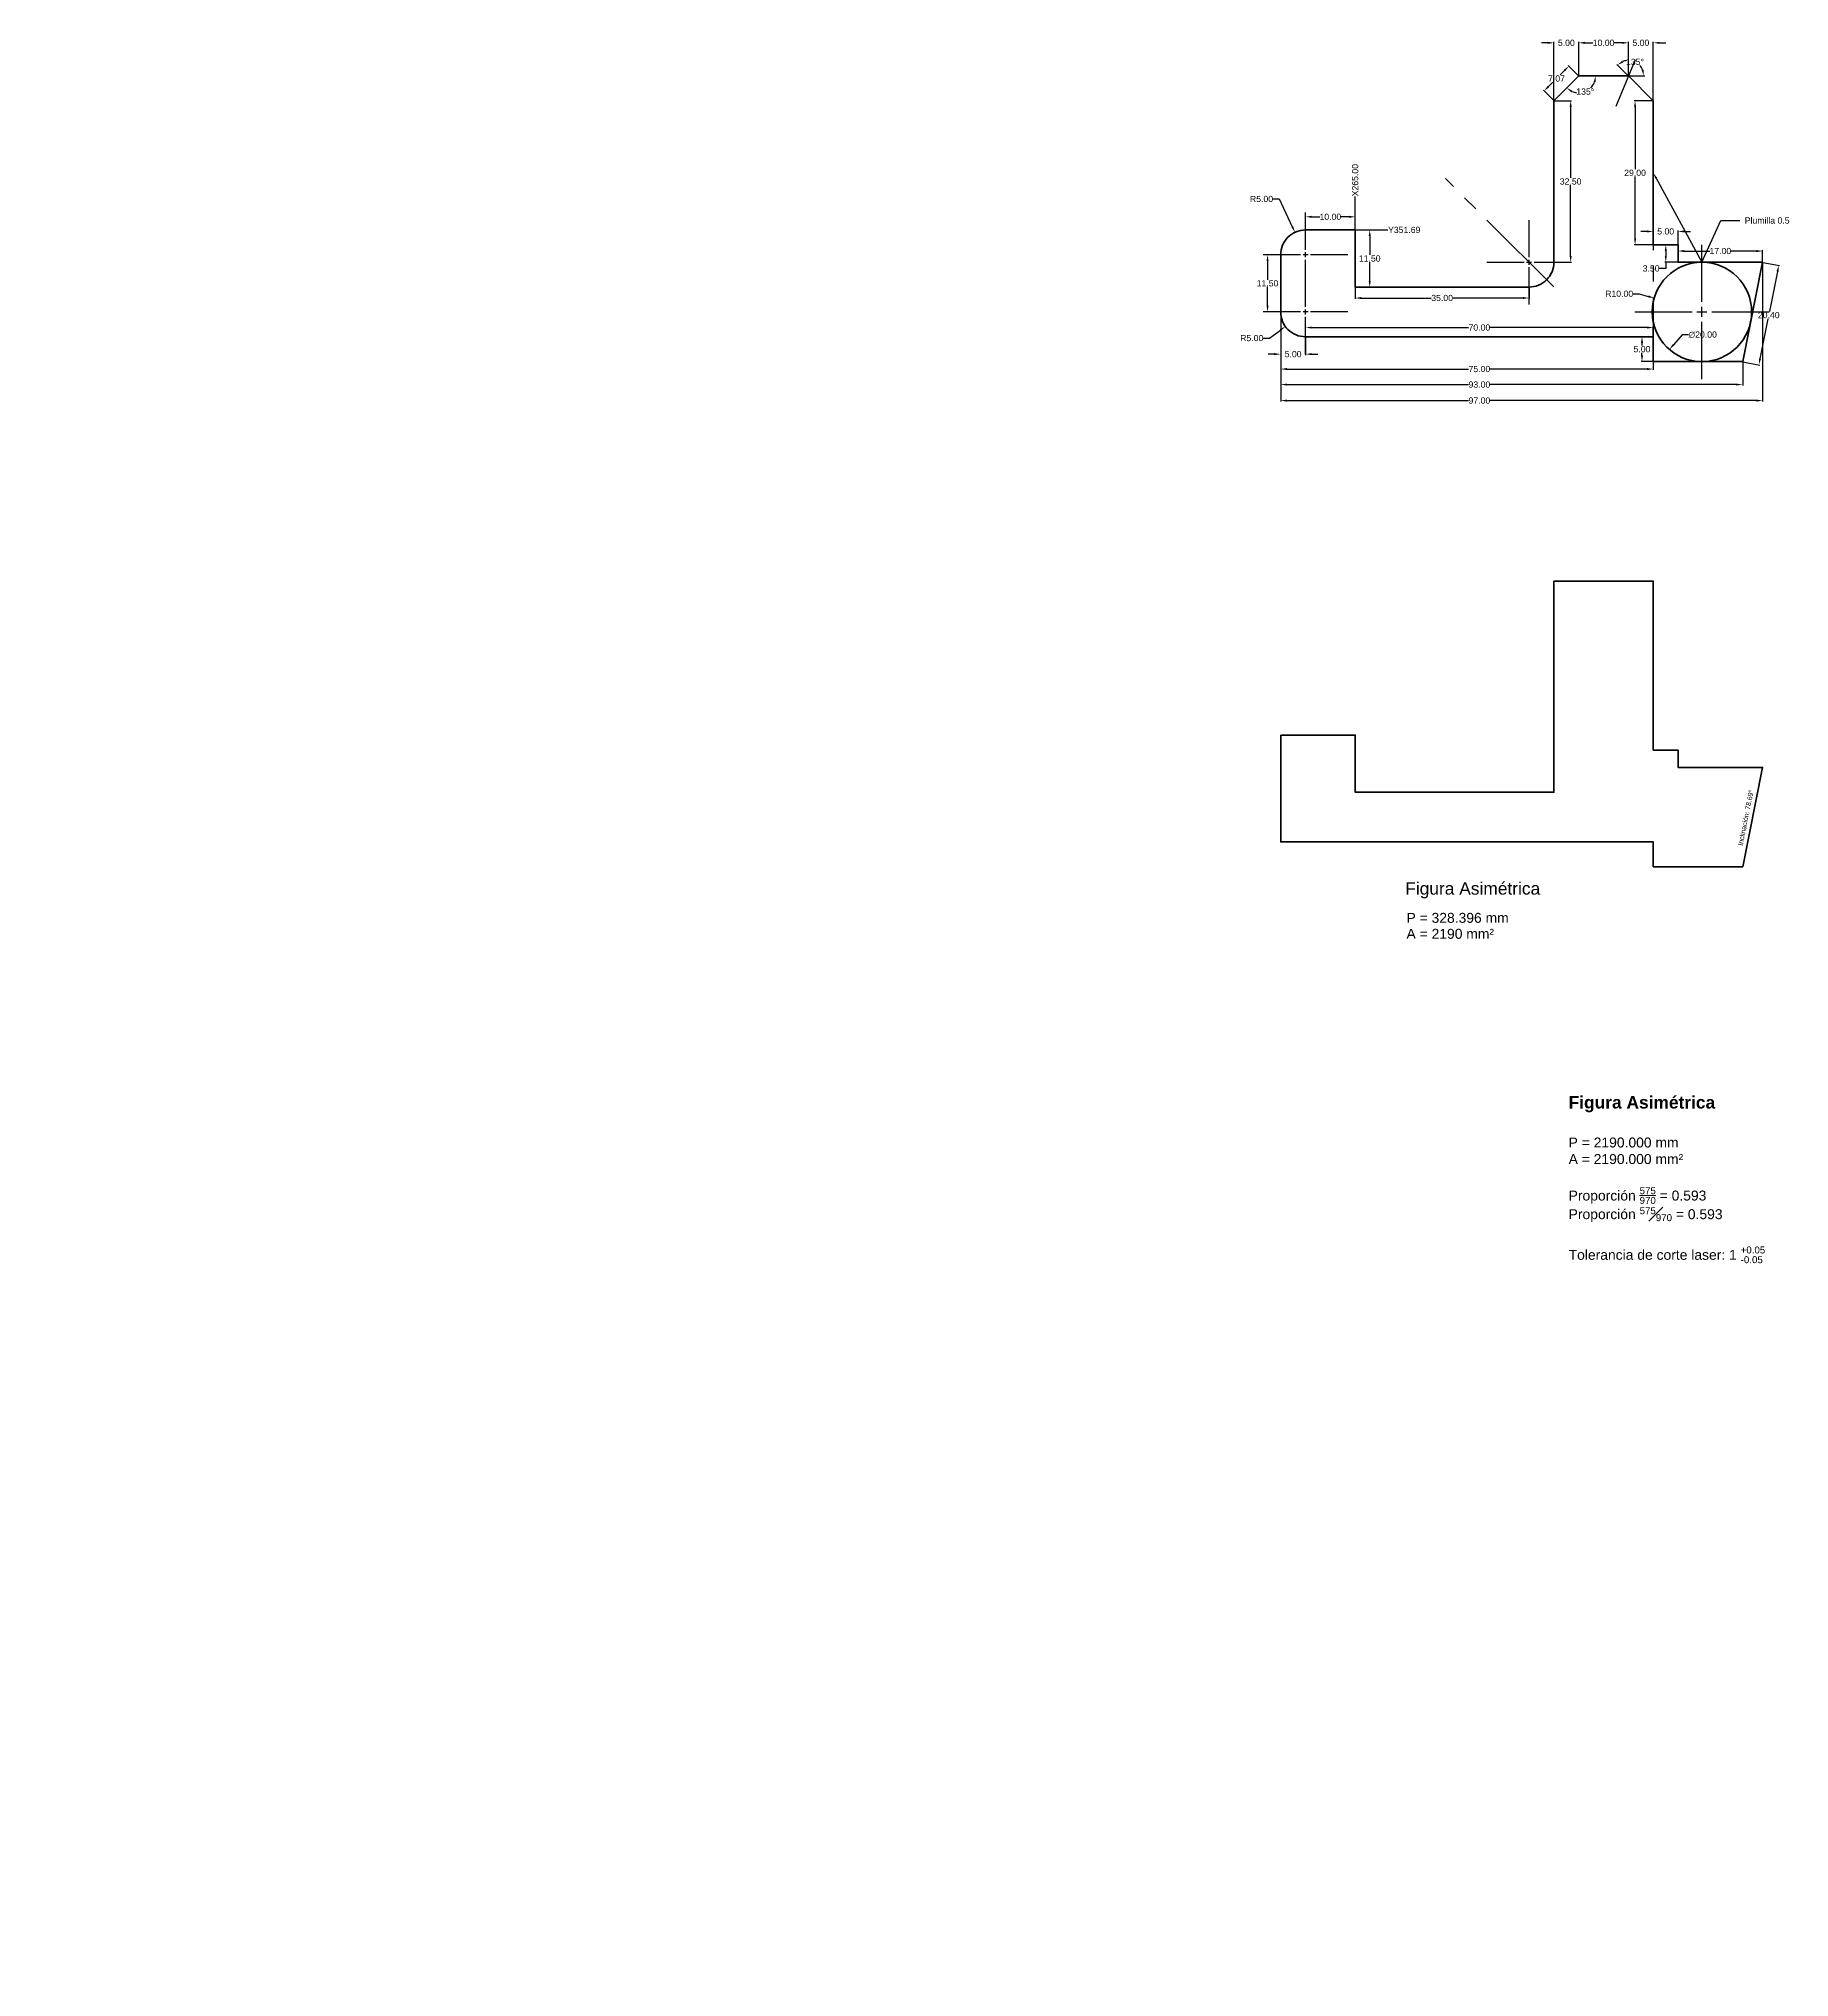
# Model space of a CAD drawing. Header units: millimetres. Extents: x 0 to 605, y 0 to 390.
# Drawn here: x 0 to 352.4, y 0 to 390.2 of the extents above; entities that cross this region are included whole.
import ezdxf
from ezdxf import colors
from ezdxf.entities.mleader import LeaderData, LeaderLine
from ezdxf.math import Vec2, Vec3

# ---------------------------------------------------------------- set-up
doc = ezdxf.new("R2010")
doc.units = ezdxf.units.MM
doc.linetypes.add('CENTER2', pattern=[28.575, 19.05, -3.175, 3.175, -3.175])
doc.layers.add('0-Dimension', color=92, linetype='Continuous')
doc.layers.add('0-Object', color=7, linetype='Continuous', lineweight=60)
doc.layers.add('0-Text', color=4, linetype='Continuous', lineweight=20)
doc.styles.add('Annotative', font='arial.ttf')
doc.styles.add('DACP - Arial 2.5mm', font='arial.ttf', dxfattribs={"height": 2.5})
doc.styles.get("Standard").update_dxf_attribs({"font": 'arial.ttf'})
doc.dimstyles.new('DAPC - Standard', dxfattribs={"dimtxt": 1.25, "dimasz": 1.25, "dimexe": 0.18, "dimexo": 0.0625, "dimgap": 0.09, "dimtad": 0, "dimtih": 1, "dimtoh": 1, "dimzin": 0, "dimdsep": 46, "dimtxsty": 'Standard', "dimcen": 0.09, "dimadec": 0, "dimazin": 0, "dimtfac": 1, "dimtofl": 0, "dimtmove": 0, "dimatfit": 3, "dimfxl": 1, "dimtolj": 1, "dimtzin": 0, "dimarcsym": 0})

# ---------------------------------------------------------------- blocks, each defined once
blk = doc.blocks.new('*D4')
at = {"layer": '0-Dimension', "color": 0, "lineweight": -2, "transparency": 16777216}
for p, q in [((265, 340.12), (265, 337.81)), ((300, 340.12), (300, 337.81)), ((266.25, 337.99), (280.3, 337.99)), ((298.75, 337.99), (284.7, 337.99))]:
    blk.add_line(p, q, dxfattribs=at)
at = {"layer": '0-Dimension', "color": 0, "transparency": 16777216}
for points in [[(266.25, 338.2), (266.25, 337.78), (265, 337.99)], [(298.75, 338.2), (298.75, 337.78), (300, 337.99)]]:
    blk.add_solid(points, dxfattribs=at)
at = {"layer": 'Defpoints', "color": 0, "transparency": 16777216}
for p in [(265, 340.19), (300, 340.19), (300, 337.99)]:
    blk.add_point(p, dxfattribs=at)
at = {"layer": '0-Dimension', "color": 0, "transparency": 16777216, "insert": (282.5, 337.99), "char_height": 1.25, "attachment_point": 5}
blk.add_mtext('\\A1;35.00', dxfattribs=at)
blk = doc.blocks.new('*D5')
at = {"layer": '0-Dimension', "color": 0, "lineweight": -2, "transparency": 16777216}
for p, q in [((255, 330.25), (255, 332.22)), ((256.25, 332.04), (287.81, 332.04)), ((323.75, 332.04), (292.19, 332.04)), ((325, 330.25), (325, 332.22))]:
    blk.add_line(p, q, dxfattribs=at)
at = {"layer": '0-Dimension', "color": 0, "transparency": 16777216}
for points in [[(256.25, 332.25), (256.25, 331.84), (255, 332.04)], [(323.75, 332.25), (323.75, 331.84), (325, 332.04)]]:
    blk.add_solid(points, dxfattribs=at)
at = {"layer": 'Defpoints', "color": 0, "transparency": 16777216}
for p in [(255, 332.04), (255, 330.19), (325, 330.19)]:
    blk.add_point(p, dxfattribs=at)
at = {"layer": '0-Dimension', "color": 0, "transparency": 16777216, "insert": (290, 332.04), "char_height": 1.25, "attachment_point": 5}
blk.add_mtext('\\A1;70.00', dxfattribs=at)
blk = doc.blocks.new('*D6')
at = {"layer": '0-Dimension', "color": 0, "lineweight": -2, "transparency": 16777216}
for p, q in [((324.94, 330.19), (322.55, 330.19)), ((322.73, 328.94), (322.73, 328.41)), ((324.94, 325.19), (322.55, 325.19)), ((322.73, 326.44), (322.73, 326.96))]:
    blk.add_line(p, q, dxfattribs=at)
at = {"layer": '0-Dimension', "color": 0, "transparency": 16777216}
for points in [[(322.52, 328.94), (322.94, 328.94), (322.73, 330.19)], [(322.52, 326.44), (322.94, 326.44), (322.73, 325.19)]]:
    blk.add_solid(points, dxfattribs=at)
at = {"layer": 'Defpoints', "color": 0, "transparency": 16777216}
for p in [(322.73, 330.19), (325, 330.19), (325, 325.19)]:
    blk.add_point(p, dxfattribs=at)
at = {"layer": '0-Dimension', "color": 0, "transparency": 16777216, "insert": (322.73, 327.69), "char_height": 1.25, "attachment_point": 5}
blk.add_mtext('\\A1;5.00', dxfattribs=at)
blk = doc.blocks.new('*D7')
at = {"layer": '0-Dimension', "color": 0, "lineweight": -2, "transparency": 16777216}
for p, q in [((265.06, 351.69), (268.1, 351.69)), ((267.92, 350.44), (267.92, 346.66)), ((267.92, 341.44), (267.92, 345.21)), ((265.06, 340.19), (268.1, 340.19))]:
    blk.add_line(p, q, dxfattribs=at)
at = {"layer": '0-Dimension', "color": 0, "transparency": 16777216}
for points in [[(267.71, 350.44), (268.13, 350.44), (267.92, 351.69)], [(267.71, 341.44), (268.13, 341.44), (267.92, 340.19)]]:
    blk.add_solid(points, dxfattribs=at)
at = {"layer": 'Defpoints', "color": 0, "transparency": 16777216}
for p in [(265, 351.69), (265, 340.19), (267.92, 340.19)]:
    blk.add_point(p, dxfattribs=at)
at = {"layer": '0-Dimension', "color": 0, "transparency": 16777216, "insert": (267.92, 345.94), "char_height": 1.25, "attachment_point": 5}
blk.add_mtext('\\A1;11.50', dxfattribs=at)
blk = doc.blocks.new('*D8')
at = {"layer": '0-Dimension', "color": 0, "lineweight": -2, "transparency": 16777216}
for p, q in [((255, 351.75), (255, 354.51)), ((256.25, 354.33), (257.86, 354.33)), ((263.75, 354.33), (262.14, 354.33)), ((265, 351.75), (265, 354.51))]:
    blk.add_line(p, q, dxfattribs=at)
at = {"layer": '0-Dimension', "color": 0, "transparency": 16777216}
for points in [[(256.25, 354.54), (256.25, 354.12), (255, 354.33)], [(263.75, 354.54), (263.75, 354.12), (265, 354.33)]]:
    blk.add_solid(points, dxfattribs=at)
at = {"layer": 'Defpoints', "color": 0, "transparency": 16777216}
for p in [(255, 351.69), (265, 354.33), (265, 351.69)]:
    blk.add_point(p, dxfattribs=at)
at = {"layer": '0-Dimension', "color": 0, "transparency": 16777216, "insert": (260, 354.33), "char_height": 1.25, "attachment_point": 5}
blk.add_mtext('\\A1;10.00', dxfattribs=at)
blk = doc.blocks.new('*D9')
at = {"layer": '0-Dimension', "color": 0, "lineweight": -2, "transparency": 16777216}
for p, q in [((305.06, 377.69), (308.55, 377.69)), ((308.37, 376.44), (308.37, 362.17)), ((308.37, 346.44), (308.37, 360.71)), ((305.06, 345.19), (308.55, 345.19))]:
    blk.add_line(p, q, dxfattribs=at)
at = {"layer": '0-Dimension', "color": 0, "transparency": 16777216}
for points in [[(308.17, 376.44), (308.58, 376.44), (308.37, 377.69)], [(308.17, 346.44), (308.58, 346.44), (308.37, 345.19)]]:
    blk.add_solid(points, dxfattribs=at)
at = {"layer": 'Defpoints', "color": 0, "transparency": 16777216}
for p in [(305, 377.69), (305, 345.19), (308.37, 345.19)]:
    blk.add_point(p, dxfattribs=at)
at = {"layer": '0-Dimension', "color": 0, "transparency": 16777216, "insert": (308.37, 361.44), "char_height": 1.25, "attachment_point": 5}
blk.add_mtext('\\A1;32.50', dxfattribs=at)
blk = doc.blocks.new('*D10')
at = {"layer": '0-Dimension', "color": 0, "lineweight": -2, "transparency": 16777216}
for p, q in [((324.94, 377.69), (321.16, 377.69)), ((321.34, 376.44), (321.34, 363.91)), ((321.34, 349.94), (321.34, 362.46)), ((324.94, 348.69), (321.16, 348.69))]:
    blk.add_line(p, q, dxfattribs=at)
at = {"layer": '0-Dimension', "color": 0, "transparency": 16777216}
for points in [[(321.14, 376.44), (321.55, 376.44), (321.34, 377.69)], [(321.14, 349.94), (321.55, 349.94), (321.34, 348.69)]]:
    blk.add_solid(points, dxfattribs=at)
at = {"layer": 'Defpoints', "color": 0, "transparency": 16777216}
for p in [(325, 377.69), (321.34, 348.69), (325, 348.69)]:
    blk.add_point(p, dxfattribs=at)
at = {"layer": '0-Dimension', "color": 0, "transparency": 16777216, "insert": (321.34, 363.19), "char_height": 1.25, "attachment_point": 5}
blk.add_mtext('\\A1;29.00', dxfattribs=at)
blk = doc.blocks.new('*D11')
at = {"layer": '0-Dimension', "color": 0, "lineweight": -2, "transparency": 16777216}
for p, q in [((323.75, 351.39), (322.5, 351.39)), ((325, 348.75), (325, 351.57)), ((330, 348.75), (330, 351.57)), ((331.25, 351.39), (332.5, 351.39))]:
    blk.add_line(p, q, dxfattribs=at)
at = {"layer": '0-Dimension', "color": 0, "transparency": 16777216}
for points in [[(323.75, 351.6), (323.75, 351.18), (325, 351.39)], [(331.25, 351.6), (331.25, 351.18), (330, 351.39)]]:
    blk.add_solid(points, dxfattribs=at)
at = {"layer": 'Defpoints', "color": 0, "transparency": 16777216}
for p in [(330, 351.39), (325, 348.69), (330, 348.69)]:
    blk.add_point(p, dxfattribs=at)
at = {"layer": '0-Dimension', "color": 0, "transparency": 16777216, "insert": (327.5, 351.39), "char_height": 1.25, "attachment_point": 5}
blk.add_mtext('\\A1;5.00', dxfattribs=at)
blk = doc.blocks.new('*D12')
at = {"layer": '0-Dimension', "color": 0, "lineweight": -2, "transparency": 16777216}
for p, q in [((329.94, 348.69), (327.35, 348.69)), ((327.53, 347.44), (327.53, 346.44)), ((327.53, 343.94), (326.28, 343.94)), ((329.94, 345.19), (327.35, 345.19)), ((327.53, 345.19), (327.53, 343.94))]:
    blk.add_line(p, q, dxfattribs=at)
at = {"layer": '0-Dimension', "color": 0, "transparency": 16777216}
for points in [[(327.32, 347.44), (327.73, 347.44), (327.53, 348.69)], [(327.32, 346.44), (327.73, 346.44), (327.53, 345.19)]]:
    blk.add_solid(points, dxfattribs=at)
at = {"layer": 'Defpoints', "color": 0, "transparency": 16777216}
for p in [(330, 348.69), (327.53, 345.19), (330, 345.19)]:
    blk.add_point(p, dxfattribs=at)
at = {"layer": '0-Dimension', "color": 0, "transparency": 16777216, "insert": (324.57, 343.94), "char_height": 1.25, "attachment_point": 5}
blk.add_mtext('\\A1;3.50', dxfattribs=at)
blk = doc.blocks.new('*D13')
at = {"layer": '0-Dimension', "color": 0, "lineweight": -2, "transparency": 16777216}
for p, q in [((330, 345.25), (330, 347.62)), ((331.25, 347.44), (336.36, 347.44)), ((345.75, 347.44), (340.64, 347.44)), ((347, 345.25), (347, 347.62))]:
    blk.add_line(p, q, dxfattribs=at)
at = {"layer": '0-Dimension', "color": 0, "transparency": 16777216}
for points in [[(331.25, 347.65), (331.25, 347.23), (330, 347.44)], [(345.75, 347.65), (345.75, 347.23), (347, 347.44)]]:
    blk.add_solid(points, dxfattribs=at)
at = {"layer": 'Defpoints', "color": 0, "transparency": 16777216}
for p in [(347, 347.44), (330, 345.19), (347, 345.19)]:
    blk.add_point(p, dxfattribs=at)
at = {"layer": '0-Dimension', "color": 0, "transparency": 16777216, "insert": (338.5, 347.44), "char_height": 1.25, "attachment_point": 5}
blk.add_mtext('\\A1;17.00', dxfattribs=at)
blk = doc.blocks.new('*D17')
at = {"layer": '0-Dimension', "color": 0, "lineweight": -2, "transparency": 16777216}
for p, q in [((320.94, 338.84), (322.19, 338.84)), ((322.19, 338.84), (324, 338.32)), ((334.71, 335.19), (334.89, 335.19)), ((334.8, 335.1), (334.8, 335.28))]:
    blk.add_line(p, q, dxfattribs=at)
at = {"layer": '0-Dimension', "color": 0, "transparency": 16777216}
blk.add_solid([(324.05, 338.52), (323.94, 338.12), (325.2, 337.97)], dxfattribs=at)
at = {"layer": 'Defpoints', "color": 0, "transparency": 16777216}
for p in [(325.2, 337.97), (334.8, 335.19)]:
    blk.add_point(p, dxfattribs=at)
at = {"layer": '0-Dimension', "color": 0, "transparency": 16777216, "insert": (318.14, 338.84), "char_height": 1.25, "attachment_point": 5}
blk.add_mtext('\\A1;R10.00', dxfattribs=at)
blk = doc.blocks.new('*D19')
at = {"layer": '0-Dimension', "color": 0, "lineweight": -2, "transparency": 16777216}
for p, q in [((330.82, 330.6), (329.07, 328.58)), ((332.07, 330.6), (330.82, 330.6))]:
    blk.add_line(p, q, dxfattribs=at)
at = {"layer": '0-Dimension', "color": 0, "transparency": 16777216}
blk.add_solid([(328.91, 328.72), (329.22, 328.44), (328.25, 327.64)], dxfattribs=at)
at = {"layer": 'Defpoints', "color": 0, "transparency": 16777216}
for p in [(341.36, 342.74), (328.25, 327.64)]:
    blk.add_point(p, dxfattribs=at)
at = {"layer": '0-Dimension', "color": 0, "transparency": 16777216, "insert": (334.95, 330.6), "char_height": 1.25, "attachment_point": 5}
blk.add_mtext('\\A1;∅20.00', dxfattribs=at)
blk = doc.blocks.new('*D20')
at = {"layer": '0-Dimension', "color": 0, "lineweight": -2, "transparency": 16777216}
for p, q in [((347.06, 345.17), (350.42, 344.5)), ((350, 343.31), (348.39, 335.27)), ((346.49, 325.76), (348.1, 333.81)), ((343.06, 325.17), (346.42, 324.5))]:
    blk.add_line(p, q, dxfattribs=at)
at = {"layer": '0-Dimension', "color": 0, "transparency": 16777216}
for points in [[(349.8, 343.35), (350.21, 343.27), (350.25, 344.54)], [(346.29, 325.8), (346.7, 325.72), (346.25, 324.54)]]:
    blk.add_solid(points, dxfattribs=at)
at = {"layer": 'Defpoints', "color": 0, "transparency": 16777216}
for p in [(347, 345.19), (343, 325.19), (346.25, 324.54)]:
    blk.add_point(p, dxfattribs=at)
at = {"layer": '0-Dimension', "color": 0, "transparency": 16777216, "insert": (348.25, 334.54), "char_height": 1.25, "attachment_point": 5}
blk.add_mtext('\\A1;20.40', dxfattribs=at)
blk = doc.blocks.new('*D24')
at = {"layer": '0-Dimension', "color": 0, "lineweight": -2, "transparency": 16777216}
for start, end in [(246.0488, 262.7228), (314.6889, 338.9512)]:
    blk.add_arc((310, 382.69), 3.42, start, end, dxfattribs=at)
at = {"layer": '0-Dimension', "color": 0, "transparency": 16777216}
for points in [[(312.99, 381.5), (313.4, 381.42), (313.42, 382.69)], [(308.49, 379.39), (308.73, 379.73), (307.58, 380.27)]]:
    blk.add_solid(points, dxfattribs=at)
at = {"layer": 'Defpoints', "color": 0, "transparency": 16777216}
for p in [(310, 382.69), (310, 382.69), (320, 382.69), (310, 379.26), (305, 377.69)]:
    blk.add_point(p, dxfattribs=at)
at = {"layer": '0-Dimension', "color": 0, "transparency": 16777216, "insert": (311.31, 379.53), "char_height": 1.25, "attachment_point": 5}
blk.add_mtext('\\A1;135°', dxfattribs=at)
blk = doc.blocks.new('*D25')
at = {"layer": '0-Dimension', "color": 0, "lineweight": -2, "transparency": 16777216}
for p, q in [((319.96, 382.73), (317.67, 385.02)), ((320.06, 382.69), (323.29, 382.69))]:
    blk.add_line(p, q, dxfattribs=at)
for start, end in [(97.5717, 111.8447), (23.1553, 42.0555)]:
    blk.add_arc((320, 382.69), 3.11, start, end, dxfattribs=at)
at = {"layer": '0-Dimension', "color": 0, "transparency": 16777216}
for points in [[(318.96, 385.4), (318.73, 385.75), (317.8, 384.89)], [(323.07, 383.95), (322.66, 383.87), (323.11, 382.69)]]:
    blk.add_solid(points, dxfattribs=at)
at = {"layer": 'Defpoints', "color": 0, "transparency": 16777216}
for p in [(310, 382.69), (320, 385.8), (320, 382.69), (320, 382.69), (325, 377.69)]:
    blk.add_point(p, dxfattribs=at)
at = {"layer": '0-Dimension', "color": 0, "transparency": 16777216, "insert": (321.33, 385.5), "char_height": 1.25, "attachment_point": 5}
blk.add_mtext('\\A1;135°', dxfattribs=at)
blk = doc.blocks.new('*D26')
at = {"layer": '0-Dimension', "color": 0, "lineweight": -2, "transparency": 16777216}
for p, q in [((307.13, 383.78), (306.25, 382.9)), ((309.96, 382.73), (307.89, 384.8)), ((304.96, 377.73), (302.89, 379.8)), ((303.9, 380.55), (304.79, 381.44))]:
    blk.add_line(p, q, dxfattribs=at)
at = {"layer": '0-Dimension', "color": 0, "transparency": 16777216}
for points in [[(306.99, 383.93), (307.28, 383.64), (308.02, 384.67)], [(303.76, 380.7), (304.05, 380.4), (303.02, 379.67)]]:
    blk.add_solid(points, dxfattribs=at)
at = {"layer": 'Defpoints', "color": 0, "transparency": 16777216}
for p in [(308.02, 384.67), (310, 382.69), (305, 377.69)]:
    blk.add_point(p, dxfattribs=at)
at = {"layer": '0-Dimension', "color": 0, "transparency": 16777216, "insert": (305.52, 382.17), "char_height": 1.25, "attachment_point": 5}
blk.add_mtext('\\A1;7.07', dxfattribs=at)
blk = doc.blocks.new('*D27')
at = {"layer": '0-Dimension', "color": 0, "lineweight": -2, "transparency": 16777216}
blk.add_line((265.06, 351.69), (271.57, 351.69), dxfattribs=at)
at = {"layer": 'Defpoints', "color": 0, "transparency": 16777216}
for p in [(265, 351.69), (271.57, 351.69), (0, 0)]:
    blk.add_point(p, dxfattribs=at)
at = {"layer": '0-Dimension', "color": 0, "transparency": 16777216, "insert": (274.87, 351.69), "char_height": 1.25, "attachment_point": 5}
blk.add_mtext('\\A1;Y351.69', dxfattribs=at)
blk = doc.blocks.new('*D28')
at = {"layer": '0-Dimension', "color": 0, "lineweight": -2, "transparency": 16777216}
blk.add_line((265, 351.75), (265, 358.41), dxfattribs=at)
at = {"layer": 'Defpoints', "color": 0, "transparency": 16777216}
for p in [(265, 358.41), (265, 351.69), (0, 0)]:
    blk.add_point(p, dxfattribs=at)
at = {"layer": '0-Dimension', "color": 0, "transparency": 16777216, "insert": (265, 361.71), "char_height": 1.25, "attachment_point": 5, "rotation": 90}
blk.add_mtext('\\A1;X265.00', dxfattribs=at)
blk = doc.blocks.new('*D29')
at = {"layer": '0-Dimension', "color": 0, "lineweight": -2, "transparency": 16777216}
for p, q in [((249.94, 346.69), (247.17, 346.69)), ((247.35, 345.44), (247.35, 341.66)), ((247.35, 336.44), (247.35, 340.21)), ((249.94, 335.19), (247.17, 335.19))]:
    blk.add_line(p, q, dxfattribs=at)
at = {"layer": '0-Dimension', "color": 0, "transparency": 16777216}
for points in [[(247.15, 345.44), (247.56, 345.44), (247.35, 346.69)], [(247.15, 336.44), (247.56, 336.44), (247.35, 335.19)]]:
    blk.add_solid(points, dxfattribs=at)
at = {"layer": 'Defpoints', "color": 0, "transparency": 16777216}
for p in [(250, 346.69), (247.35, 335.19), (250, 335.19)]:
    blk.add_point(p, dxfattribs=at)
at = {"layer": '0-Dimension', "color": 0, "transparency": 16777216, "insert": (247.35, 340.94), "char_height": 1.25, "attachment_point": 5}
blk.add_mtext('\\A1;11.50', dxfattribs=at)
blk = doc.blocks.new('*D30')
at = {"layer": '0-Dimension', "color": 0, "lineweight": -2, "transparency": 16777216}
for p, q in [((250, 335.12), (250, 326.51)), ((255, 330.12), (255, 326.51)), ((248.75, 326.69), (247.5, 326.69)), ((256.25, 326.69), (257.5, 326.69))]:
    blk.add_line(p, q, dxfattribs=at)
at = {"layer": '0-Dimension', "color": 0, "transparency": 16777216}
for points in [[(248.75, 326.9), (248.75, 326.48), (250, 326.69)], [(256.25, 326.9), (256.25, 326.48), (255, 326.69)]]:
    blk.add_solid(points, dxfattribs=at)
at = {"layer": 'Defpoints', "color": 0, "transparency": 16777216}
for p in [(250, 335.19), (255, 330.19), (255, 326.69)]:
    blk.add_point(p, dxfattribs=at)
at = {"layer": '0-Dimension', "color": 0, "transparency": 16777216, "insert": (252.5, 326.69), "char_height": 1.25, "attachment_point": 5}
blk.add_mtext('\\A1;5.00', dxfattribs=at)
blk = doc.blocks.new('*D31')
at = {"layer": '0-Dimension', "color": 0, "lineweight": -2, "transparency": 16777216}
for p, q in [((250, 335.12), (250, 323.51)), ((325, 325.12), (325, 323.51)), ((251.25, 323.69), (287.81, 323.69)), ((323.75, 323.69), (292.19, 323.69))]:
    blk.add_line(p, q, dxfattribs=at)
at = {"layer": '0-Dimension', "color": 0, "transparency": 16777216}
for points in [[(251.25, 323.9), (251.25, 323.48), (250, 323.69)], [(323.75, 323.9), (323.75, 323.48), (325, 323.69)]]:
    blk.add_solid(points, dxfattribs=at)
at = {"layer": 'Defpoints', "color": 0, "transparency": 16777216}
for p in [(250, 335.19), (325, 325.19), (325, 323.69)]:
    blk.add_point(p, dxfattribs=at)
at = {"layer": '0-Dimension', "color": 0, "transparency": 16777216, "insert": (290, 323.69), "char_height": 1.25, "attachment_point": 5}
blk.add_mtext('\\A1;75.00', dxfattribs=at)
blk = doc.blocks.new('*D32')
at = {"layer": '0-Dimension', "color": 0, "lineweight": -2, "transparency": 16777216}
for p, q in [((250, 335.12), (250, 320.38)), ((343, 325.12), (343, 320.38)), ((251.25, 320.56), (287.8, 320.56)), ((341.75, 320.56), (292.2, 320.56))]:
    blk.add_line(p, q, dxfattribs=at)
at = {"layer": '0-Dimension', "color": 0, "transparency": 16777216}
for points in [[(251.25, 320.77), (251.25, 320.36), (250, 320.56)], [(341.75, 320.77), (341.75, 320.36), (343, 320.56)]]:
    blk.add_solid(points, dxfattribs=at)
at = {"layer": 'Defpoints', "color": 0, "transparency": 16777216}
for p in [(250, 335.19), (343, 325.19), (343, 320.56)]:
    blk.add_point(p, dxfattribs=at)
at = {"layer": '0-Dimension', "color": 0, "transparency": 16777216, "insert": (290, 320.56), "char_height": 1.25, "attachment_point": 5}
blk.add_mtext('\\A1;93.00', dxfattribs=at)
blk = doc.blocks.new('*D33')
at = {"layer": '0-Dimension', "color": 0, "lineweight": -2, "transparency": 16777216}
for p, q in [((347, 345.12), (347, 317.16)), ((250, 335.12), (250, 317.16)), ((251.25, 317.34), (287.8, 317.34)), ((345.75, 317.34), (292.2, 317.34))]:
    blk.add_line(p, q, dxfattribs=at)
at = {"layer": '0-Dimension', "color": 0, "transparency": 16777216}
for points in [[(251.25, 317.55), (251.25, 317.13), (250, 317.34)], [(345.75, 317.55), (345.75, 317.13), (347, 317.34)]]:
    blk.add_solid(points, dxfattribs=at)
at = {"layer": 'Defpoints', "color": 0, "transparency": 16777216}
for p in [(347, 345.19), (250, 335.19), (347, 317.34)]:
    blk.add_point(p, dxfattribs=at)
at = {"layer": '0-Dimension', "color": 0, "transparency": 16777216, "insert": (290, 317.34), "char_height": 1.25, "attachment_point": 5}
blk.add_mtext('\\A1;97.00', dxfattribs=at)
blk = doc.blocks.new('*D34')
at = {"layer": '0-Dimension', "color": 0, "lineweight": -2, "transparency": 16777216}
for p, q in [((303.75, 389.35), (302.5, 389.35)), ((305, 377.75), (305, 389.53)), ((310, 382.75), (310, 389.53)), ((311.25, 389.35), (312.5, 389.35))]:
    blk.add_line(p, q, dxfattribs=at)
at = {"layer": '0-Dimension', "color": 0, "transparency": 16777216}
for points in [[(303.75, 389.56), (303.75, 389.14), (305, 389.35)], [(311.25, 389.56), (311.25, 389.14), (310, 389.35)]]:
    blk.add_solid(points, dxfattribs=at)
at = {"layer": 'Defpoints', "color": 0, "transparency": 16777216}
for p in [(310, 389.35), (310, 382.69), (305, 377.69)]:
    blk.add_point(p, dxfattribs=at)
at = {"layer": '0-Dimension', "color": 0, "transparency": 16777216, "insert": (307.5, 389.35), "char_height": 1.25, "attachment_point": 5}
blk.add_mtext('\\A1;5.00', dxfattribs=at)
blk = doc.blocks.new('*D35')
at = {"layer": '0-Dimension', "color": 0, "lineweight": -2, "transparency": 16777216}
for p, q in [((310, 382.75), (310, 389.53)), ((311.25, 389.35), (312.86, 389.35)), ((318.75, 389.35), (317.14, 389.35)), ((320, 382.75), (320, 389.53))]:
    blk.add_line(p, q, dxfattribs=at)
at = {"layer": '0-Dimension', "color": 0, "transparency": 16777216}
for points in [[(311.25, 389.56), (311.25, 389.14), (310, 389.35)], [(318.75, 389.56), (318.75, 389.14), (320, 389.35)]]:
    blk.add_solid(points, dxfattribs=at)
at = {"layer": 'Defpoints', "color": 0, "transparency": 16777216}
for p in [(320, 389.35), (310, 382.69), (320, 382.69)]:
    blk.add_point(p, dxfattribs=at)
at = {"layer": '0-Dimension', "color": 0, "transparency": 16777216, "insert": (315, 389.35), "char_height": 1.25, "attachment_point": 5}
blk.add_mtext('\\A1;10.00', dxfattribs=at)
blk = doc.blocks.new('*D36')
at = {"layer": '0-Dimension', "color": 0, "lineweight": -2, "transparency": 16777216}
for p, q in [((318.75, 389.35), (317.5, 389.35)), ((320, 382.75), (320, 389.53)), ((325, 377.75), (325, 389.53)), ((326.25, 389.35), (327.5, 389.35))]:
    blk.add_line(p, q, dxfattribs=at)
at = {"layer": '0-Dimension', "color": 0, "transparency": 16777216}
for points in [[(318.75, 389.56), (318.75, 389.14), (320, 389.35)], [(326.25, 389.56), (326.25, 389.14), (325, 389.35)]]:
    blk.add_solid(points, dxfattribs=at)
at = {"layer": 'Defpoints', "color": 0, "transparency": 16777216}
for p in [(325, 389.35), (320, 382.69), (325, 377.69)]:
    blk.add_point(p, dxfattribs=at)
at = {"layer": '0-Dimension', "color": 0, "transparency": 16777216, "insert": (322.5, 389.35), "char_height": 1.25, "attachment_point": 5}
blk.add_mtext('\\A1;5.00', dxfattribs=at)
blk = doc.blocks.new('*U37')
at = {"layer": '0-Dimension', "color": 0, "linetype": 'CENTER2', "transparency": 16777216}
for p, q in [((0, 2), (0, 13.5)), ((-13.5, 0), (-2, 0)), ((2, 0), (13.5, 0)), ((0, -13.5), (0, -2))]:
    blk.add_line(p, q, dxfattribs=at)
at = {"layer": '0-Dimension', "color": 0, "linetype": 'Continuous', "transparency": 16777216}
for p, q in [((-1, 0), (1, 0)), ((0, -1), (0, 1))]:
    blk.add_line(p, q, dxfattribs=at)
blk = doc.blocks.new('*U38')
at = {"layer": '0-Dimension', "color": 0, "linetype": 'CENTER2', "transparency": 16777216}
for p, q in [((0, 1), (0, 8.5)), ((-8.5, 0), (-1, 0)), ((1, 0), (8.5, 0)), ((0, -8.5), (0, -1))]:
    blk.add_line(p, q, dxfattribs=at)
at = {"layer": '0-Dimension', "color": 0, "linetype": 'Continuous', "transparency": 16777216}
for p, q in [((-0.5, 0), (0.5, 0)), ((0, -0.5), (0, 0.5))]:
    blk.add_line(p, q, dxfattribs=at)
blk = doc.blocks.new('*U39')
at = {"layer": '0-Dimension', "color": 0, "linetype": 'CENTER2', "transparency": 16777216}
for p, q in [((0, 1), (0, 8.5)), ((-8.5, 0), (-1, 0)), ((1, 0), (8.5, 0)), ((0, -8.5), (0, -1))]:
    blk.add_line(p, q, dxfattribs=at)
at = {"layer": '0-Dimension', "color": 0, "linetype": 'Continuous', "transparency": 16777216}
for p, q in [((-0.5, 0), (0.5, 0)), ((0, -0.5), (0, 0.5))]:
    blk.add_line(p, q, dxfattribs=at)
blk = doc.blocks.new('*U40')
at = {"layer": '0-Dimension', "color": 0, "linetype": 'CENTER2', "transparency": 16777216}
for p, q in [((0, 1), (0, 8.5)), ((-8.5, 0), (-1, 0)), ((1, 0), (8.5, 0)), ((0, -8.5), (0, -1))]:
    blk.add_line(p, q, dxfattribs=at)
at = {"layer": '0-Dimension', "color": 0, "linetype": 'Continuous', "transparency": 16777216}
for p, q in [((-0.5, 0), (0.5, 0)), ((0, -0.5), (0, 0.5))]:
    blk.add_line(p, q, dxfattribs=at)
blk = doc.blocks.new('*U41')
at = {"layer": '0-Dimension', "color": 0, "linetype": 'CENTER2', "transparency": 16777216}
blk.add_line((1.95, 4.7), (-1.95, -4.7), dxfattribs=at)
blk = doc.blocks.new('*U42')
at = {"layer": '0-Dimension', "color": 0, "linetype": 'CENTER2', "transparency": 16777216}
blk.add_line((10.9, -10.9), (-10.9, 10.9), dxfattribs=at)
blk = doc.blocks.new('*D43')
at = {"layer": '0-Dimension', "color": 0, "lineweight": -2, "transparency": 16777216}
for p, q in [((254.91, 335.19), (255.09, 335.19)), ((255, 335.1), (255, 335.28)), ((246.49, 329.92), (247.74, 329.92)), ((247.74, 329.92), (249.94, 331.52))]:
    blk.add_line(p, q, dxfattribs=at)
at = {"layer": '0-Dimension', "color": 0, "transparency": 16777216}
blk.add_solid([(249.82, 331.69), (250.06, 331.35), (250.95, 332.25)], dxfattribs=at)
at = {"layer": 'Defpoints', "color": 0, "transparency": 16777216}
for p in [(250.95, 332.25), (255, 335.19)]:
    blk.add_point(p, dxfattribs=at)
at = {"layer": '0-Dimension', "color": 0, "transparency": 16777216, "insert": (244.18, 329.92), "char_height": 1.25, "attachment_point": 5}
blk.add_mtext('\\A1;R5.00', dxfattribs=at)
blk = doc.blocks.new('*D44')
at = {"layer": '0-Dimension', "color": 0, "lineweight": -2, "transparency": 16777216}
for p, q in [((248.45, 357.92), (249.7, 357.92)), ((249.7, 357.92), (252.33, 352.34)), ((254.91, 346.69), (255.09, 346.69)), ((255, 346.6), (255, 346.78))]:
    blk.add_line(p, q, dxfattribs=at)
at = {"layer": '0-Dimension', "color": 0, "transparency": 16777216}
blk.add_solid([(252.52, 352.43), (252.15, 352.25), (252.87, 351.21)], dxfattribs=at)
at = {"layer": 'Defpoints', "color": 0, "transparency": 16777216}
for p in [(252.87, 351.21), (255, 346.69)]:
    blk.add_point(p, dxfattribs=at)
at = {"layer": '0-Dimension', "color": 0, "transparency": 16777216, "insert": (246.14, 357.92), "char_height": 1.25, "attachment_point": 5}
blk.add_mtext('\\A1;R5.00', dxfattribs=at)
blk = doc.blocks.new('*U45')
at = {"layer": '0-Dimension', "color": 0, "linetype": 'CENTER2', "transparency": 16777216}
blk.add_line((0, 21.25), (0, -21.25), dxfattribs=at)

msp = doc.modelspace()

# ---------------------------------------------------------------- linework, layer by layer
at = {"layer": '0-Object'}
msp.add_lwpolyline([(255, 351.687), (265, 351.687), (265, 340.187), (300, 340.187, 0.4142136), (305, 345.187), (305, 377.687), (310, 382.687), (320, 382.687), (325, 377.687), (325, 348.687), (330, 348.687), (330, 345.187), (347, 345.187), (343, 325.187), (325, 325.187), (325, 330.187), (255, 330.187, -0.4142136), (250, 335.187), (250, 346.687, -0.4142136)], format="xyb", close=True, dxfattribs=at)
msp.add_lwpolyline([(250, 250), (265, 250), (265, 238.5), (305, 238.5), (305, 281), (325, 281), (325, 247), (330, 247), (330, 243.5), (347, 243.5), (343, 223.5), (325, 223.5), (325, 228.5), (250, 228.5), (250, 250)], dxfattribs=at)
msp.add_circle((334.802, 335.187), 10, dxfattribs=at)

# ---------------------------------------------------------------- block references
at = {"layer": '0-Dimension', "linetype": 'CENTER2'}
for name, p in [('*U41', (319.393, 381.222)), ('*U45', (325, 345.437)), ('*U42', (294.073, 351.114)), ('*U38', (300, 345.187)), ('*U37', (334.802, 335.187))]:
    msp.add_blockref(name, p, dxfattribs=at)
at = {"layer": '0-Dimension', "linetype": 'CENTER2', "extrusion": (0, 0, -1)}
for name, p in [('*U39', (-255, 346.687)), ('*U40', (-255, 335.187))]:
    msp.add_blockref(name, p, dxfattribs=at)

# ---------------------------------------------------------------- texts
at = {"layer": '0-Text'}
msp.add_text('Inclinación: 78.69°', height=1, rotation=78.69, dxfattribs=at).set_placement((343, 227.69))
at = {"layer": '0-Text', "style": 'DACP - Arial 2.5mm'}
msp.add_text('Figura Asimétrica', height=2.5, dxfattribs=at).set_placement((275.074, 217.899))
at = {"layer": '0-Text'}
for s, p in [('A = 2190 mm²', (275.326, 209.018)), ('P = 328.396 mm', (275.326, 212.231))]:
    msp.add_text(s, height=2, dxfattribs=at).set_placement(p)
at = {"layer": '0-Text', "insert": (307.965, 177.349), "char_height": 2.5, "width": 95.98216, "attachment_point": 1, "style": 'Annotative'}
msp.add_mtext('\\A1;{\\fArial|b1|i0|c0|p34;Figura Asimétrica}\\P\\P{\\H0.8x;P = 2190.000 mm\\PA = 2190.000 mm²\\P\\PProporción \\H0.7x;\\S575/970;\\H1.42857x; = 0.593}\\P{\\H0.8x;Proporción \\H0.7x;\\S575#970;\\H1.42857x; = 0.593}\\P\\P{\\H0.8x;Tolerancia de corte laser: 1 \\H0.7x;\\S+0.05^ -0.05;\\H1.42857x; }\\P', dxfattribs=at)

# ---------------------------------------------------------------- dimensions: what is measured, and where the dimension line sits
at = {"layer": '0-Dimension'}
for base, p1, p2, picture, middle in [((310, 389.348), (305, 377.687), (310, 382.687), '*D34', (307.5, 389.348)), ((265, 354.332), (255, 351.687), (265, 351.687), '*D8', (260, 354.332)), ((330, 351.391), (325, 348.687), (330, 348.687), '*D11', (327.5, 351.391)), ((347, 347.443), (330, 345.187), (347, 345.187), '*D13', (338.5, 347.443))]:
    dim = msp.add_linear_dim(base=base, p1=p1, p2=p2, dimstyle='DAPC - Standard', dxfattribs=at)
    dim.commit()
    dim.dimension.update_dxf_attribs({"geometry": picture, "text_midpoint": middle})
for base, p1, p2, picture, middle in [((320, 389.348), (310, 382.687), (320, 382.687), '*D35', (315, 389.348)), ((325, 389.348), (320, 382.687), (325, 377.687), '*D36', (322.5, 389.348))]:
    dim = msp.add_linear_dim(base=base, p1=p1, p2=p2, dimstyle='DAPC - Standard', override={"dimtmove": 1}, dxfattribs=at)
    dim.commit()
    dim.dimension.update_dxf_attribs({"geometry": picture, "text_midpoint": middle})
dim = msp.add_angular_dim_2l(base=(320, 385.801), line1=((320, 382.687), (325, 377.687)), line2=((310, 382.687), (320, 382.687)), dimstyle='DAPC - Standard', dxfattribs=at)
dim.commit()
dim.dimension.update_dxf_attribs({"geometry": '*D25', "text_midpoint": (321.333, 385.501), "dimtype": 162})
for p1, p2, distance, picture, middle in [((305, 377.687), (310, 382.687), 2.802, '*D26', (305.519, 382.168)), ((347, 345.187), (343, 325.187), 3.312, '*D20', (348.248, 334.537))]:
    dim = msp.add_aligned_dim(p1=p1, p2=p2, distance=distance, dimstyle='DAPC - Standard', dxfattribs=at)
    dim.commit()
    dim.dimension.update_dxf_attribs({"geometry": picture, "text_midpoint": middle})
dim = msp.add_angular_dim_2l(base=(310, 379.265), line1=((310, 382.687), (320, 382.687)), line2=((305, 377.687), (310, 382.687)), dimstyle='DAPC - Standard', dxfattribs=at)
dim.commit()
dim.dimension.update_dxf_attribs({"geometry": '*D24', "text_midpoint": (311.309, 379.525)})
for base, p1, p2, picture, middle in [((308.374, 345.187), (305, 377.687), (305, 345.187), '*D9', (308.374, 361.437)), ((321.345, 348.687), (325, 377.687), (325, 348.687), '*D10', (321.345, 363.187)), ((267.92, 340.187), (265, 351.687), (265, 340.187), '*D7', (267.92, 345.937)), ((327.526, 345.187), (330, 348.687), (330, 345.187), '*D12', (324.565, 343.937)), ((247.354, 335.187), (250, 346.687), (250, 335.187), '*D29', (247.354, 340.937))]:
    dim = msp.add_linear_dim(base=base, p1=p1, p2=p2, angle=90, dimstyle='DAPC - Standard', dxfattribs=at)
    dim.commit()
    dim.dimension.update_dxf_attribs({"geometry": picture, "text_midpoint": middle})
for offset, dtype, text, picture, middle in [((0, 6.724), 1, 'X<>', '*D28', (265, 361.708)), ((6.571, 0), 0, 'Y<>', '*D27', (274.873, 351.687))]:
    dim = msp.add_ordinate_dim(feature_location=(265, 351.687), offset=offset, dtype=dtype, origin=(0, 0), text=text, dimstyle='DAPC - Standard', dxfattribs=at)
    dim.commit()
    dim.dimension.update_dxf_attribs({"geometry": picture, "text_midpoint": middle})
for center, mpoint, picture, middle in [((255, 346.687), (252.868, 351.209), '*D44', (246.144, 357.922)), ((334.802, 335.187), (325.197, 337.971), '*D17', (318.144, 338.843)), ((255, 335.187), (250.952, 332.252), '*D43', (244.179, 329.924))]:
    dim = msp.add_radius_dim(center=center, mpoint=mpoint, dimstyle='DAPC - Standard', dxfattribs=at)
    dim.commit()
    dim.dimension.update_dxf_attribs({"geometry": picture, "text_midpoint": middle, "dimtype": 164})
for base, p1, p2, picture, middle in [((347, 317.342), (250, 335.187), (347, 345.187), '*D33', (290, 317.342)), ((300, 337.988), (265, 340.187), (300, 340.187), '*D4', (282.5, 337.988)), ((255, 326.692), (250, 335.187), (255, 330.187), '*D30', (252.5, 326.692)), ((325, 323.689), (250, 335.187), (325, 325.187), '*D31', (290, 323.689)), ((343, 320.565), (250, 335.187), (343, 325.187), '*D32', (290, 320.565)), ((255, 332.045), (325, 330.187), (255, 330.187), '*D5', (290, 332.045))]:
    dim = msp.add_linear_dim(base=base, p1=p1, p2=p2, dimstyle='DAPC - Standard', dxfattribs=at)
    dim.commit()
    dim.dimension.update_dxf_attribs({"geometry": picture, "text_midpoint": middle, "dimtype": 160})
dim = msp.add_diameter_dim_2p(p1=(341.358, 342.737), p2=(328.246, 327.636), dimstyle='DAPC - Standard', dxfattribs=at)
dim.commit()
dim.dimension.update_dxf_attribs({"geometry": '*D19', "text_midpoint": (334.948, 330.602), "dimtype": 163})
dim = msp.add_linear_dim(base=(322.732, 330.187), p1=(325, 325.187), p2=(325, 330.187), angle=90, dimstyle='DAPC - Standard', dxfattribs=at)
dim.commit()
dim.dimension.update_dxf_attribs({"geometry": '*D6', "text_midpoint": (322.732, 327.687), "dimtype": 160})

# ---------------------------------------------------------------- leaders
ml = msp.add_multileader_mtext('Standard', dxfattribs=at)
ml.set_content('Plumilla 0.5', color=256)
ml.set_leader_properties()
ml.build(insert=Vec2(0, 0))
ml.multileader.update_dxf_attribs({"has_text_frame": 1, "arrow_head_size": 1.25})
ctx = ml.context
ctx.base_point, ctx.char_height, ctx.arrow_head_size, ctx.landing_gap_size, ctx.plane_origin = Vec3(342.419, 353.583), 1.25, 1.25, 1, Vec3(325, 363.187)
notes = []
notes.append((ctx, [(0, (1, 1, 0), (338.593, 353.583), (1, 0), 3.826, [(1, [(325, 363.187), (334.802, 345.187)], 0, [])])]))
ctx.mtext.insert, ctx.mtext.flow_direction = Vec3(343.419, 354.219), 5
for ctx, leaders in notes:
    for number, flags, end, landing, length, lines in leaders:
        leader = LeaderData()
        leader.index, (leader.has_last_leader_line, leader.has_dogleg_vector, leader.attachment_direction) = number, flags
        leader.last_leader_point, leader.dogleg_vector, leader.dogleg_length = Vec3(end), Vec3(landing), length
        for number, points, colour, breaks in lines:
            line = LeaderLine()
            line.index, line.vertices, line.color, line.breaks = number, Vec3.list(points), colors.encode_raw_color(colour), breaks
            leader.lines.append(line)
        ctx.leaders.append(leader)

doc.saveas('drawing.dxf')
